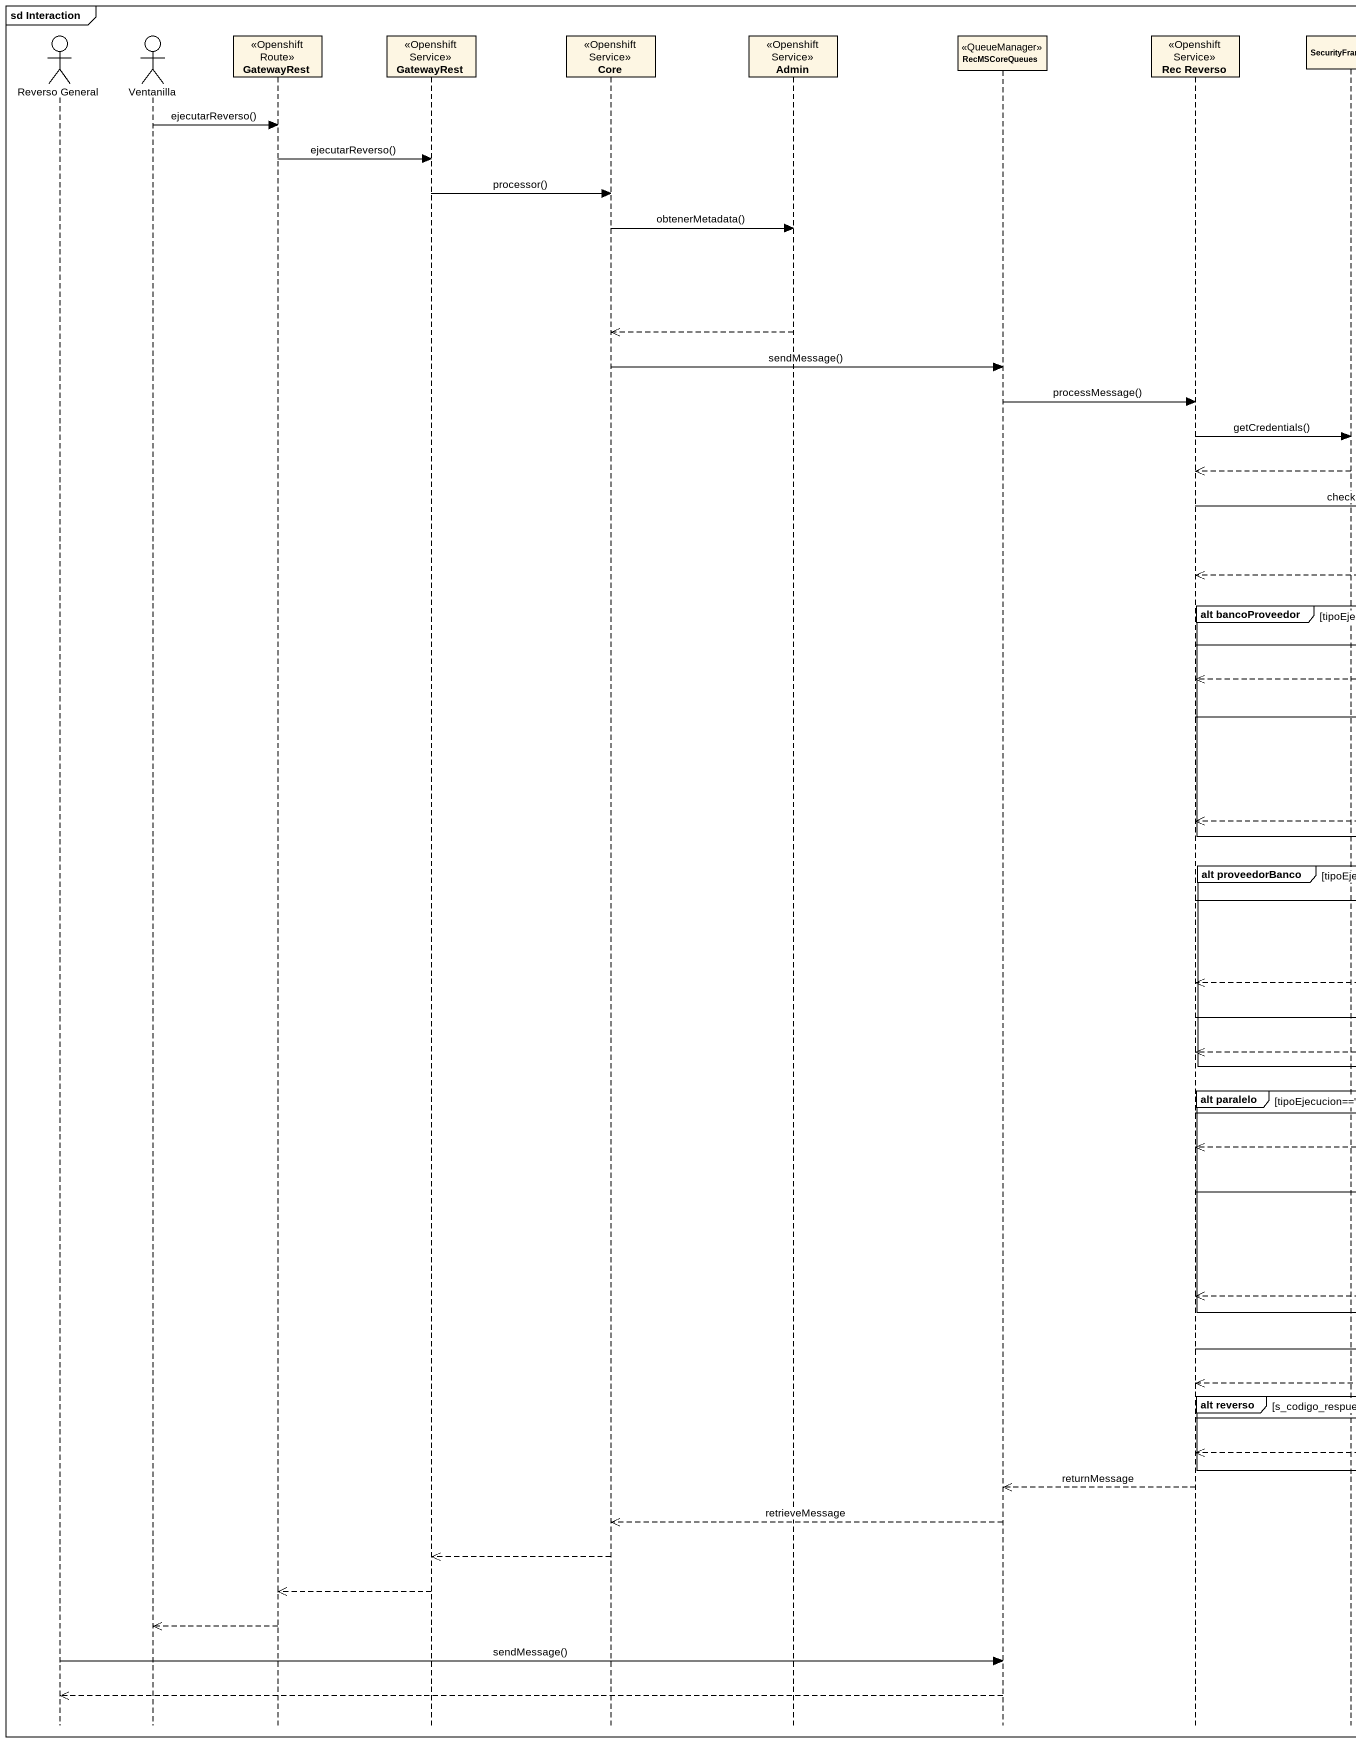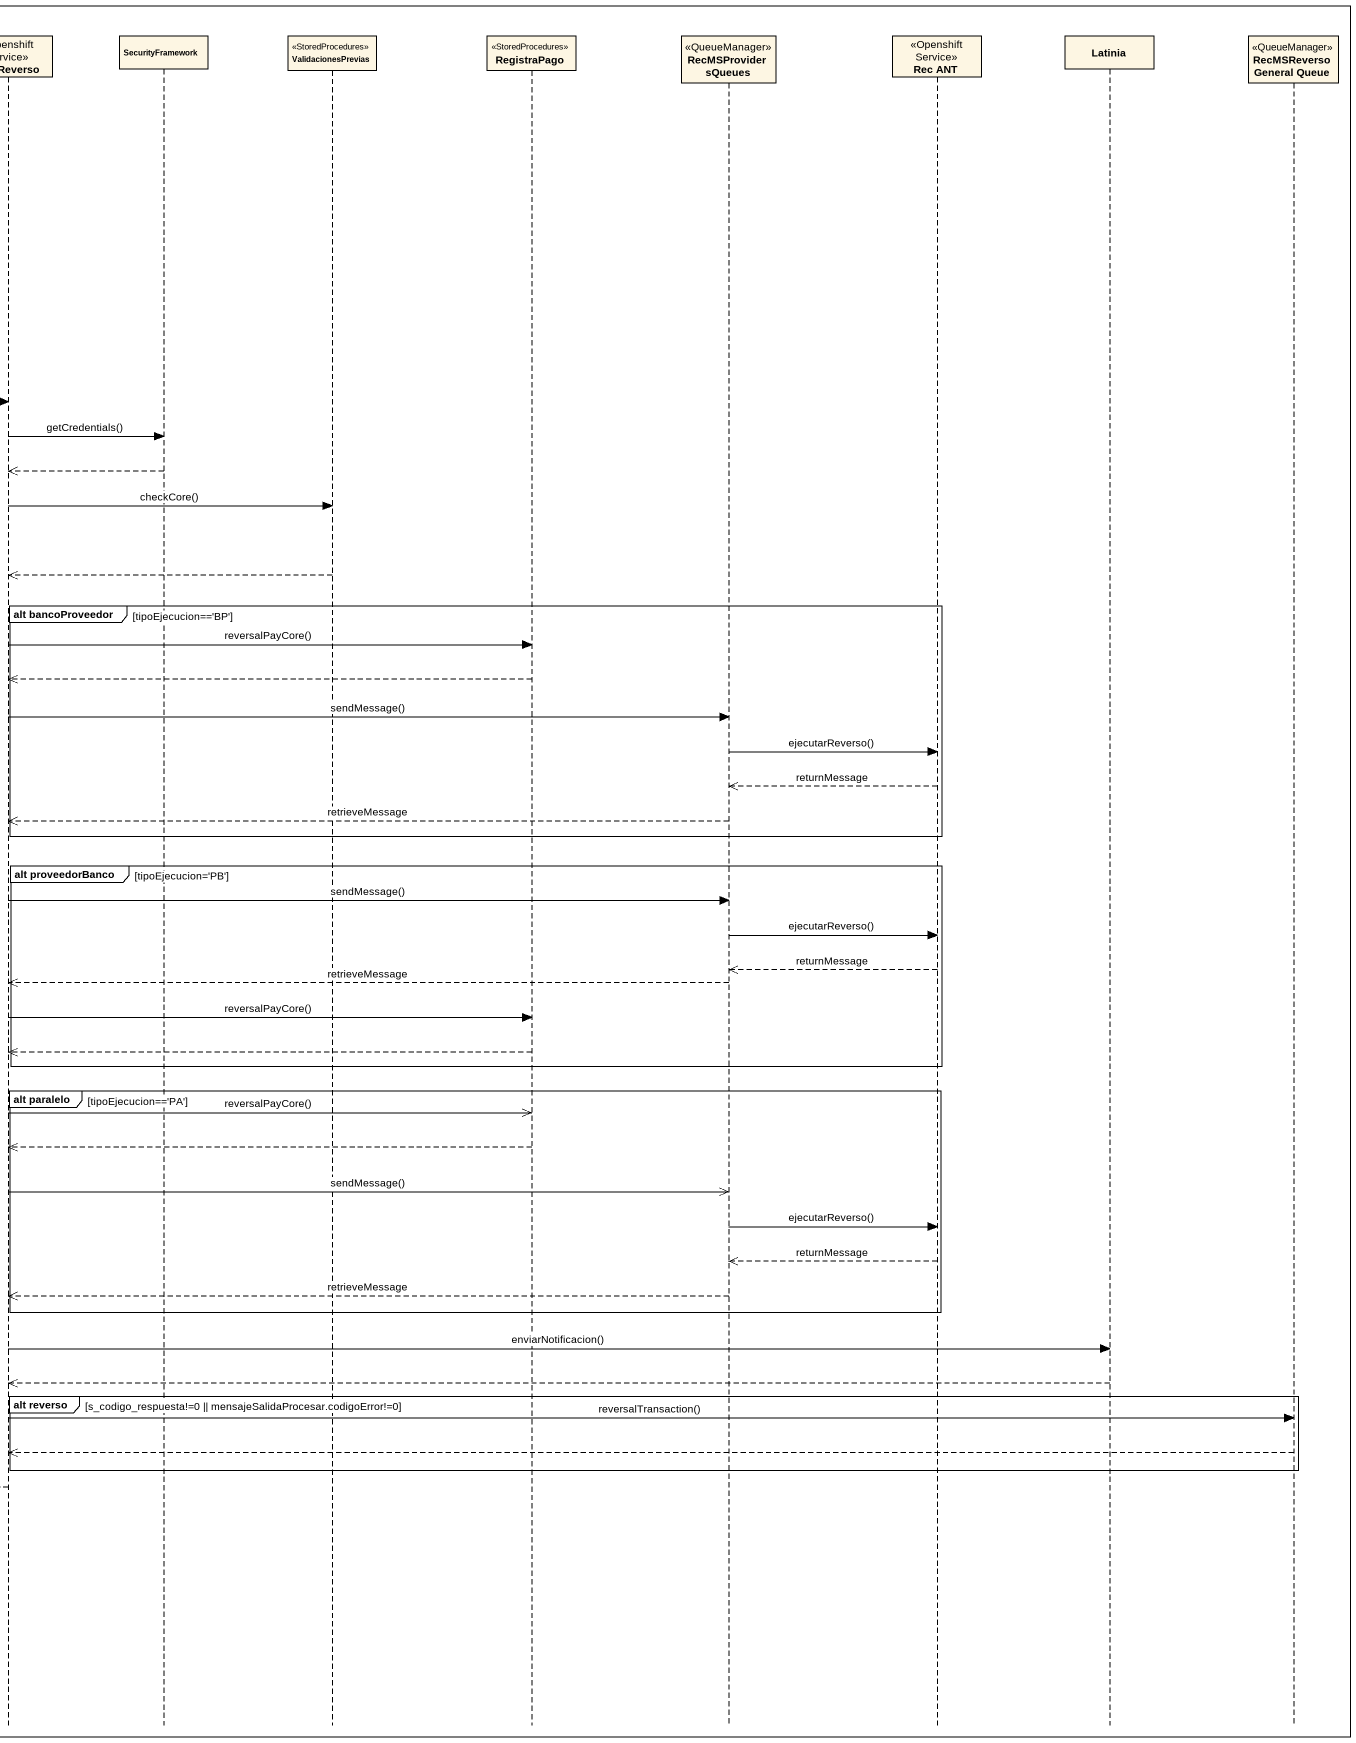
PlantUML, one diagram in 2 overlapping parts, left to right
@startuml
mainframe sd Interaction
hide footbox
actor "Reverso General" as Reverso_General
actor Ventanilla
participant GatewayRest <<Openshift Route>>
participant "GatewayRest" as GatewayRest_2 <<Openshift Service>>
participant Core <<Openshift Service>>
participant Admin <<Openshift Service>>
participant RecMSCoreQueues <<QueueManager>>
participant "Rec Reverso" as Rec_Reverso <<Openshift Service>>
participant SecurityFramework
participant ValidacionesPrevias <<StoredProcedures>>
participant RegistraPago <<StoredProcedures>>
participant RecMSProvidersQueues <<QueueManager>>
participant "Rec ANT" as Rec_ANT <<Openshift Service>>
participant Latinia
participant "RecMSReversoGeneral Queue" as RecMSReversoGeneral_Queue <<QueueManager>>

Ventanilla -> GatewayRest : ejecutarReverso()
GatewayRest -> GatewayRest_2 : ejecutarReverso()
GatewayRest_2 -> Core : processor()
Core -> Admin : obtenerMetadata()
Admin -->> Core
Core -> RecMSCoreQueues : sendMessage()
RecMSCoreQueues -> Rec_Reverso : processMessage()
Rec_Reverso -> SecurityFramework : getCredentials()
SecurityFramework -->> Rec_Reverso
Rec_Reverso -> ValidacionesPrevias : checkCore()
ValidacionesPrevias -->> Rec_Reverso
group alt bancoProveedor [tipoEjecucion=='BP']
  Rec_Reverso -> RegistraPago : reversalPayCore()
  RegistraPago -->> Rec_Reverso
  Rec_Reverso -> RecMSProvidersQueues : sendMessage()
  RecMSProvidersQueues -> Rec_ANT : ejecutarReverso()
  Rec_ANT -->> RecMSProvidersQueues : returnMessage
  RecMSProvidersQueues -->> Rec_Reverso : retrieveMessage
end
group alt proveedorBanco [tipoEjecucion='PB']
  Rec_Reverso -> RecMSProvidersQueues : sendMessage()
  RecMSProvidersQueues -> Rec_ANT : ejecutarReverso()
  Rec_ANT -->> RecMSProvidersQueues : returnMessage
  RecMSProvidersQueues -->> Rec_Reverso : retrieveMessage
  Rec_Reverso -> RegistraPago : reversalPayCore()
  RegistraPago -->> Rec_Reverso
end
group alt paralelo [tipoEjecucion=='PA']
  Rec_Reverso ->> RegistraPago : reversalPayCore()
  RegistraPago -->> Rec_Reverso
  Rec_Reverso ->> RecMSProvidersQueues : sendMessage()
  RecMSProvidersQueues -> Rec_ANT : ejecutarReverso()
  Rec_ANT -->> RecMSProvidersQueues : returnMessage
  RecMSProvidersQueues -->> Rec_Reverso : retrieveMessage
end
Rec_Reverso -> Latinia : enviarNotificacion()
Latinia -->> Rec_Reverso
group alt reverso [s_codigo_respuesta!=0 || mensajeSalidaProcesar.codigoError!=0]
  Rec_Reverso -> RecMSReversoGeneral_Queue : reversalTransaction()
  RecMSReversoGeneral_Queue -->> Rec_Reverso
end
Rec_Reverso -->> RecMSCoreQueues : returnMessage
RecMSCoreQueues -->> Core : retrieveMessage
Core -->> GatewayRest_2
GatewayRest_2 -->> GatewayRest
GatewayRest -->> Ventanilla
Reverso_General -> RecMSCoreQueues : sendMessage()
RecMSCoreQueues -->> Reverso_General
@enduml
